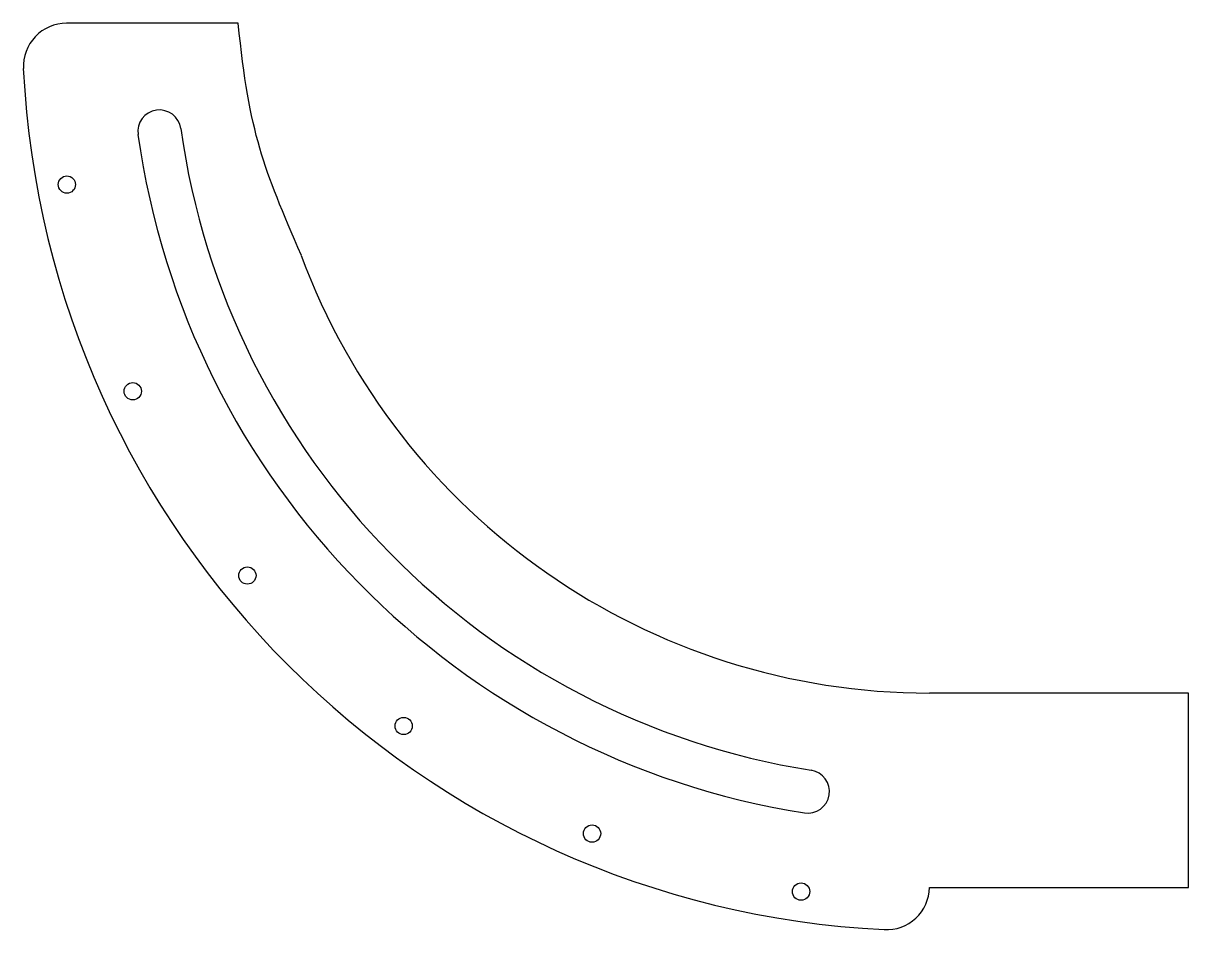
# Model space of a CAD drawing. Extents: x 10.3 to 23.8, y 7.3 to 17.7.
import ezdxf

# ---------------------------------------------------------------- set-up
doc = ezdxf.new("R2010")
doc.units = 0
doc.header["$MEASUREMENT"] = 0
doc.layers.get('0').update_dxf_attribs({"linetype": 'CONTINUOUS'})

msp = doc.modelspace()

# ---------------------------------------------------------------- linework, layer by layer
at = {"color": 7, "linetype": 'CONTINUOUS'}
for p, q in [((12.766, 17.75), (10.779, 17.75)), ((23.766, 10), (20.766, 10)), ((23.766, 9.75), (23.766, 10)), ((23.766, 7.75), (23.766, 9.75)), ((20.766, 7.75), (23.766, 7.75))]:
    msp.add_line(p, q, dxfattribs=at)
for centre in [(10.783, 15.884), (11.546, 13.492), (12.872, 11.36), (14.681, 9.619), (16.861, 8.374), (19.28, 7.703)]:
    msp.add_circle(centre, 0.1, dxfattribs=at)
for centre, radius, start, end in [((10.779, 17.25), 0.5, 90, 182.866), ((20.766, 17.75), 10.5, 182.866, 267.1349), ((11.854, 16.497), 0.25, 8, 188), ((20.766, 17.75), 9.25, 188, 261), ((20.766, 17.75), 8.75, 188, 261), ((20.766, 17.75), 7.75, 200.2835, 270), ((19.358, 8.86), 0.25, 261, 81), ((20.267, 7.762), 0.5, 267.1349, 358.5675)]:
    msp.add_arc(centre, radius, start, end, dxfattribs=at)
msp.add_open_spline([(13.497, 15.063), (13.057, 16.086), (12.897, 16.461), (12.766, 17.75)], degree=3, dxfattribs=at)

doc.saveas('drawing.dxf')
